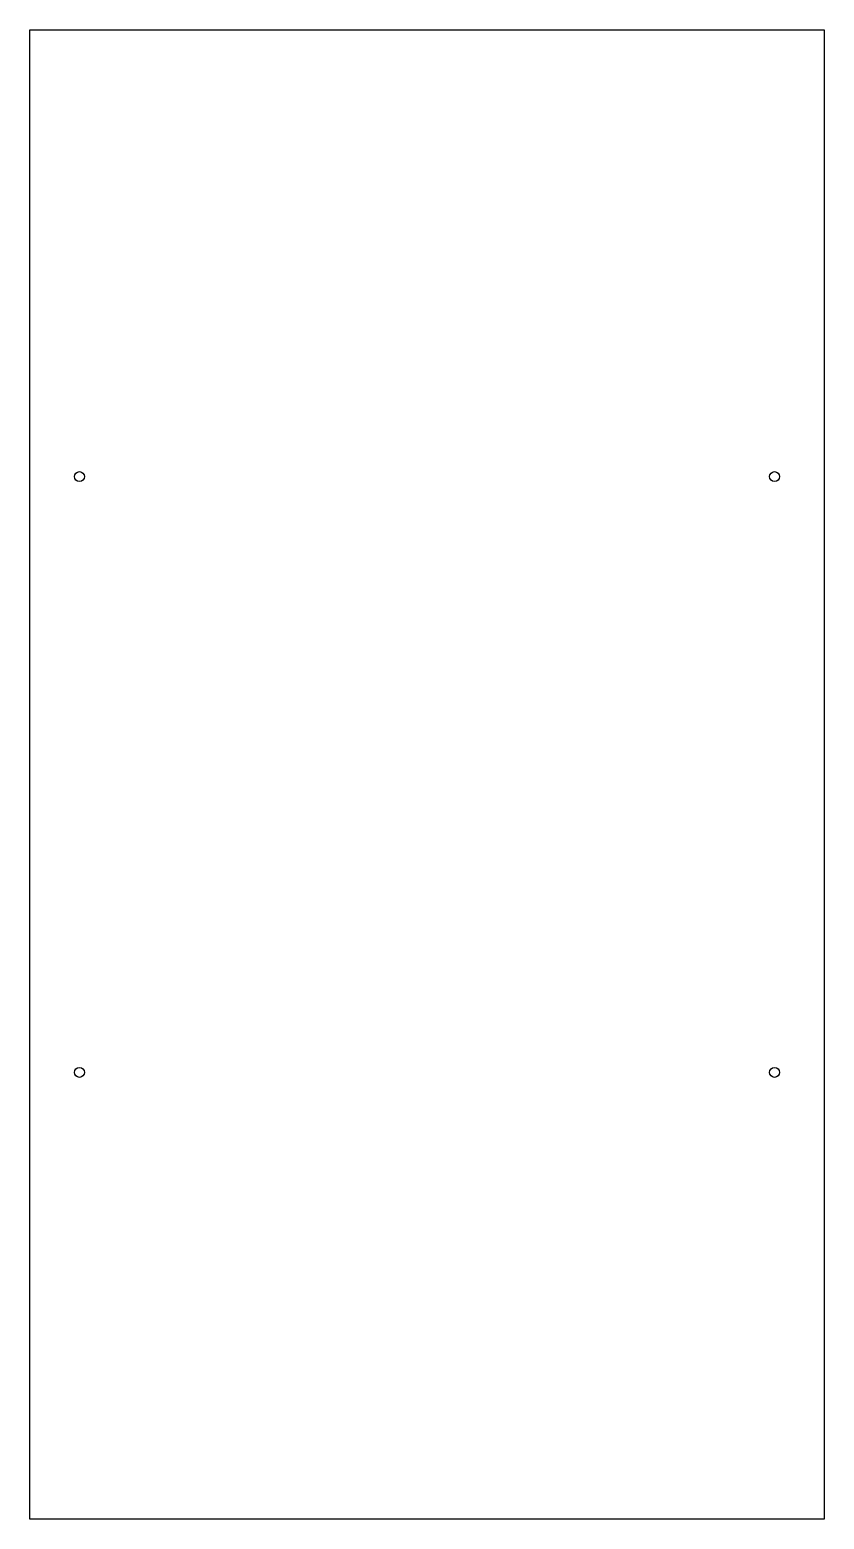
# Model space of a CAD drawing. Header units: millimetres. Extents: x -80 to 80, y -140 to 160.
import ezdxf

# ---------------------------------------------------------------- set-up
doc = ezdxf.new("R2010")
doc.units = ezdxf.units.MM
doc.header["$MEASUREMENT"] = 0
doc.layers.add('Engraving', color=2, linetype='Continuous')
doc.layers.add('Out_cut', color=1, linetype='Continuous')

msp = doc.modelspace()

# ---------------------------------------------------------------- linework, layer by layer
at = {"layer": 'Engraving'}
for centre in [(-70, 70), (70, 70), (-70, -50), (70, -50)]:
    msp.add_circle(centre, 1, dxfattribs=at)
at = {"layer": 'Out_cut'}
msp.add_lwpolyline([(-80, 160), (80, 160), (80, -140), (-80, -140)], close=True, dxfattribs=at)

doc.saveas('drawing.dxf')
